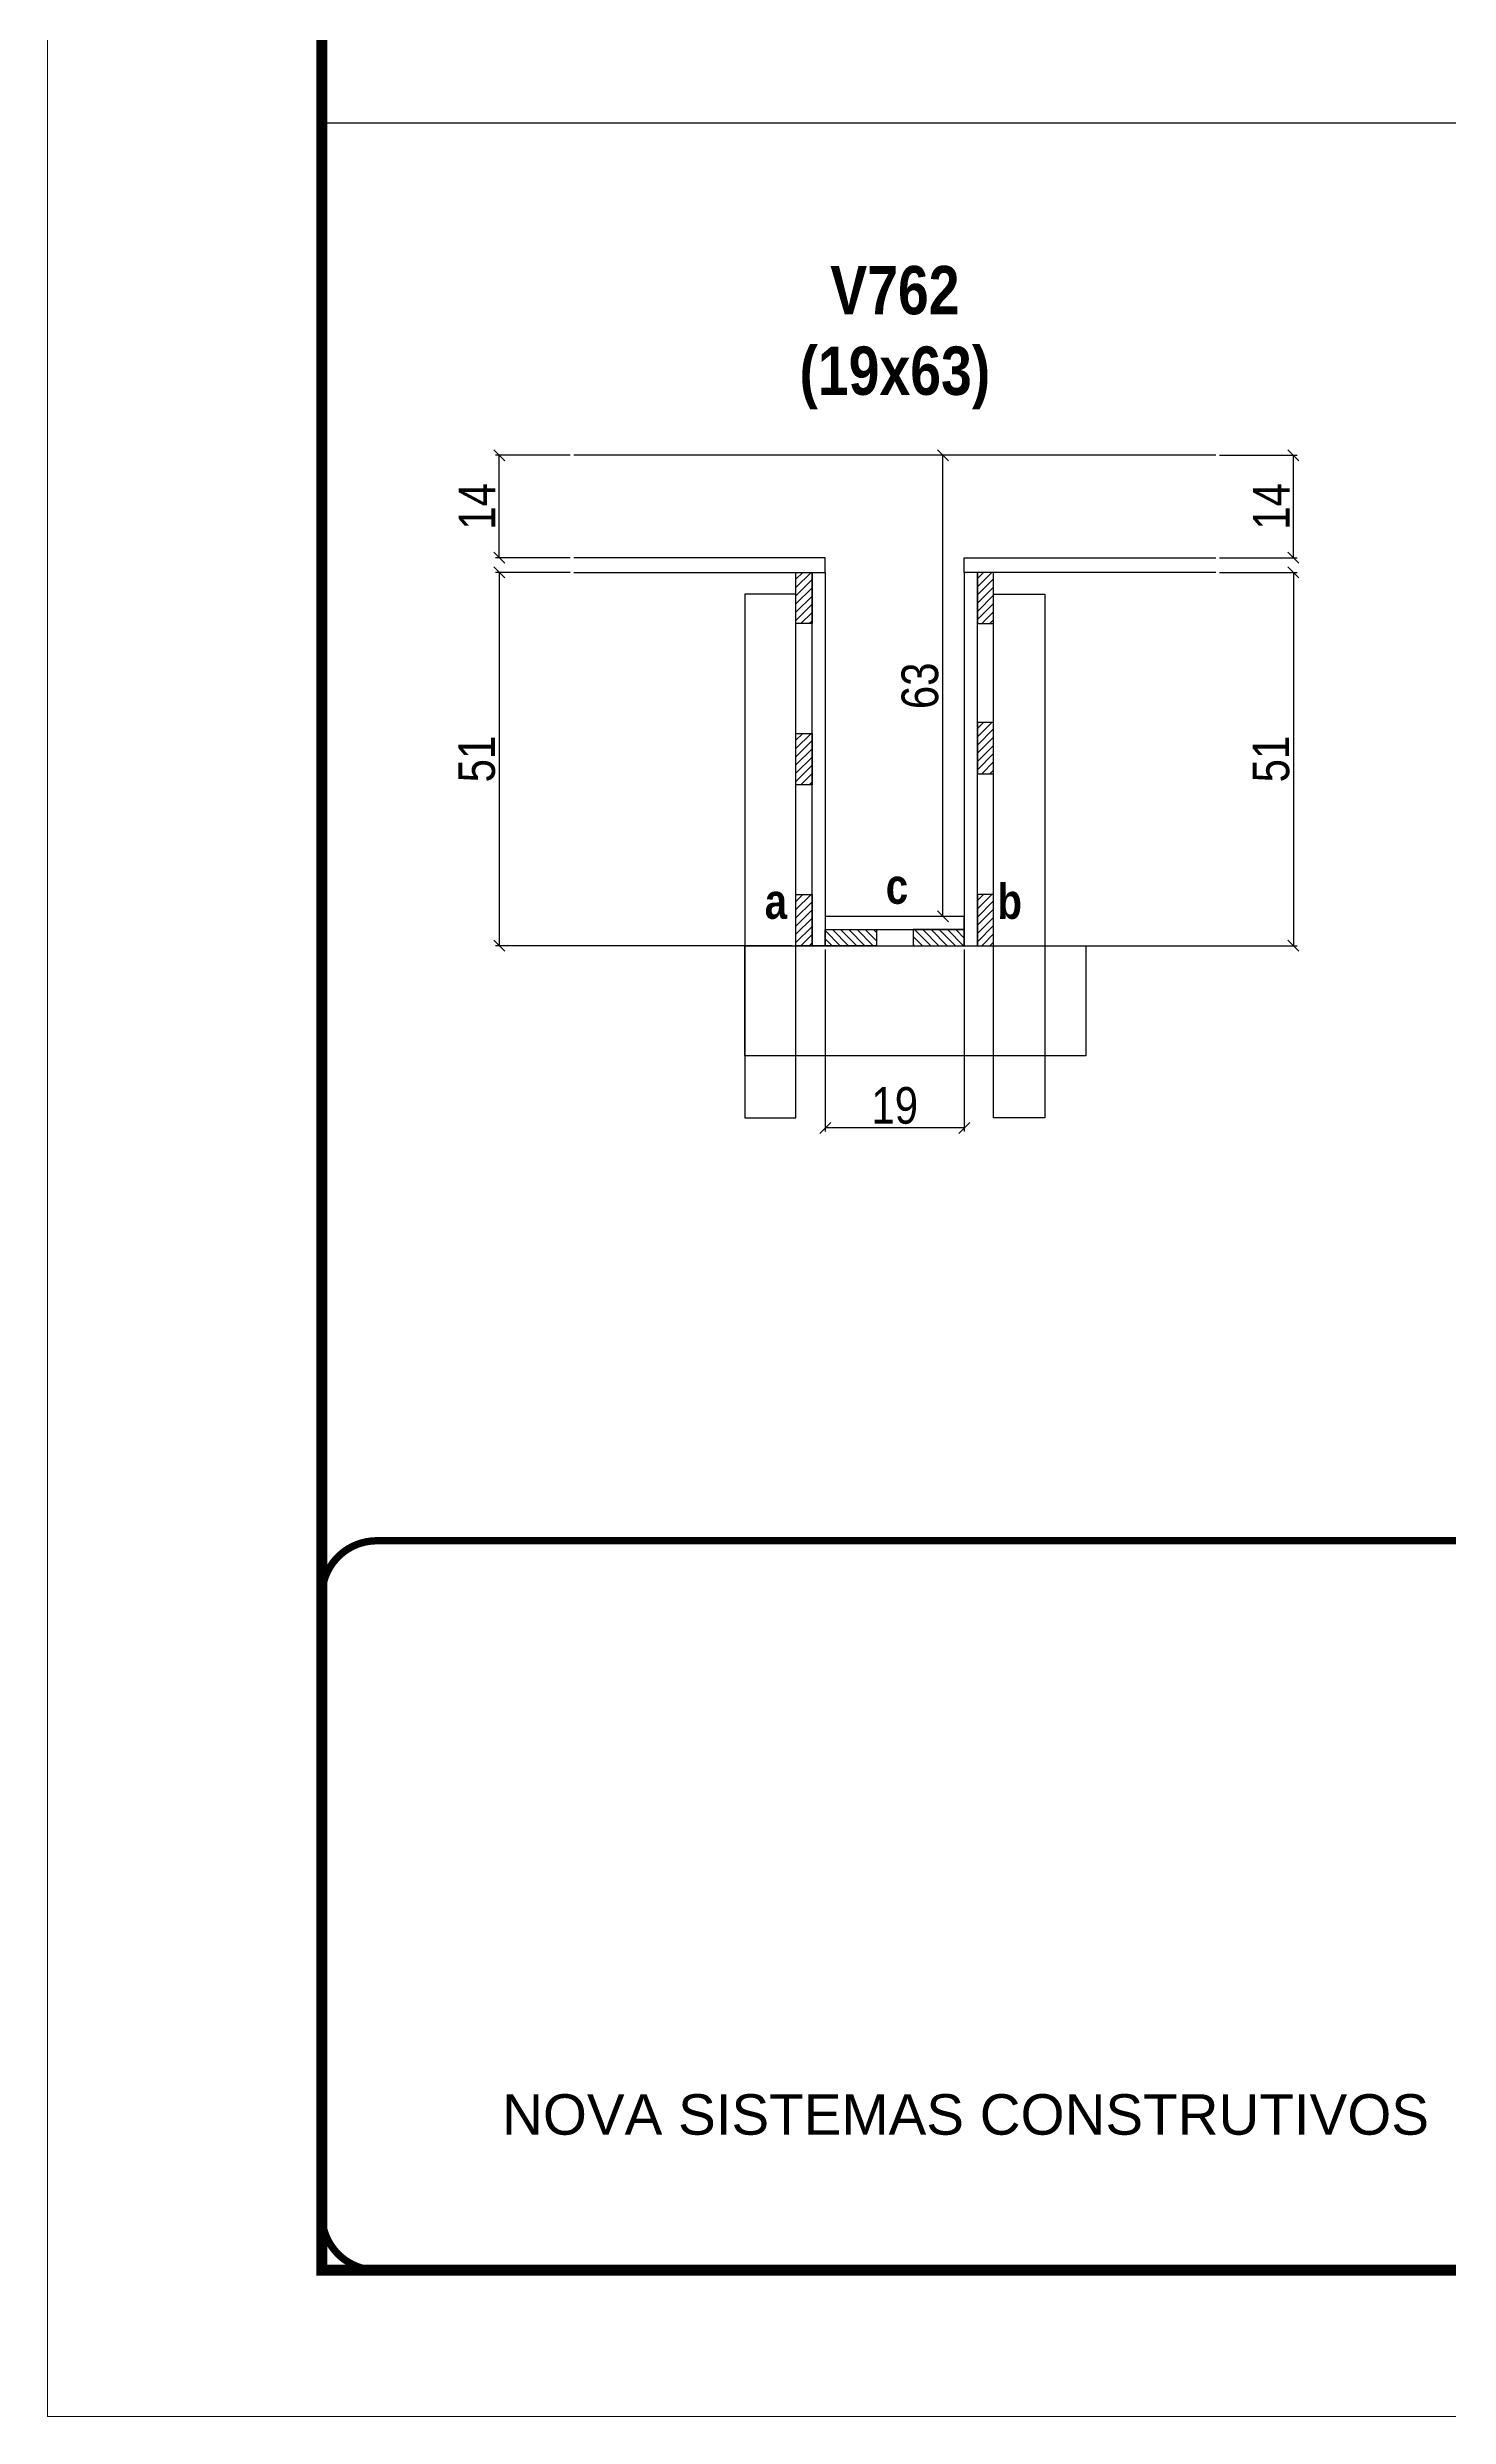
# Model space of a CAD drawing. Extents: x 3309 to 9563, y -2522 to 14608.
# Drawn here: x 3309 to 3692, y 7815 to 8462 of the extents above; entities that cross this region are included whole.
import ezdxf

# ---------------------------------------------------------------- set-up
doc = ezdxf.new("R2010")
doc.units = 0
doc.header["$PDMODE"] = 35
doc.header["$PDSIZE"] = -10
doc.linetypes.add('CONTINUO', pattern=[0])
doc.linetypes.add('DASHED', pattern=[0.75, 0.5, -0.25])
for name, color, linetype, lineweight in [('CONCRETO', 251, 'Continuous', 25), ('Folhas', 255, 'Continuous', 9), ('SARRAFO DE PRESSAO', 251, 'DASHED', 9)]:
    doc.layers.add(name, color=color, linetype=linetype, lineweight=lineweight)
for name, color, linetype in [('COTA', 241, 'Continuous'), ('detalhes', 4, 'Continuous'), ('NOMENCLATURA', 7, 'Continuous'), ('Painéis', 200, 'Continuous'), ('SARR_2.2x7', 40, 'Continuous'), ('SARR_3.5x7', 81, 'Continuous')]:
    doc.layers.add(name, color=color, linetype=linetype)
doc.styles.add('ARIAL', font='arial.ttf')
doc.styles.add('COTA TECNICA 2X', font='techl___.ttf', dxfattribs={"height": 10})
doc.styles.add('TECNICA', font='techb___.ttf', dxfattribs={"height": 10})
doc.dimstyles.new('SECAO', dxfattribs={"dimscale": 0.333333, "dimtxt": 5, "dimasz": 9, "dimexe": 3, "dimexo": 3, "dimgap": 3, "dimtad": 1, "dimdec": 1, "dimlfac": 0.5, "dimzin": 12, "dimdsep": 46, "dimtxsty": 'COTA TECNICA 2X', "dimblk1": 'OBLIQUE', "dimblk2": 'OBLIQUE', "dimsah": 1, "dimcen": 0.9, "dimclrd": 4, "dimclre": 4, "dimclrt": 240, "dimadec": 1, "dimazin": 3, "dimtfac": 1, "dimtdec": 1, "dimtmove": 0, "dimatfit": 3, "dimfxl": 1, "dimtolj": 1, "dimtzin": 12, "dimarcsym": 0})
pattern_1 = [(135, (36757.3863, -115295.423), (-1.122532015, -1.122532015), [])]
pattern_2 = [(45, (-119998.322, -24916.792), (-1.122532015, 1.122532015), [])]
pattern_3 = [(45, (-119998.322, -25004.792), (-1.122532015, 1.122532015), [])]

# ---------------------------------------------------------------- blocks, each defined once
blk = doc.blocks.new('9999999999')
at = {"color": 30, "linetype": 'CONTINUO', "const_width": 2}
blk.add_lwpolyline([(99583.98, 34230.21), (99583.98, 34414.45, 0.414214), (99568.98, 34429.45), (98228.98, 34429.45, 0.414214), (98213.98, 34414.45), (98213.98, 34245.21, 0.414214), (98228.98, 34230.21), (99583.98, 34230.21)], format="xyb", dxfattribs=at)
at = {"layer": 'Folhas'}
blk.add_lwpolyline([(98138.98, 34190.21), (99623.98, 34190.21), (99623.98, 35240.21), (98138.98, 35240.21)], close=True, dxfattribs=at)
at = {"layer": 'Folhas', "color": 30, "const_width": 3}
blk.add_lwpolyline([(98213.98, 34230.21), (99583.98, 34230.21), (99583.98, 35200.21), (98213.98, 35200.21)], close=True, dxfattribs=at)
at = {"color": 7, "linetype": 'Continuous', "ltscale": 5, "style": 'ARIAL'}
blk.add_text('NOVA SISTEMAS CONSTRUTIVOS', height=11.0592, dxfattribs=at).set_placement((98263.19, 34267.21))
blk = doc.blocks.new('_Oblique')
at = {"color": 0, "linetype": 'ByBlock', "lineweight": -2}
blk.add_line((-0.5, -0.5), (0.5, 0.5), dxfattribs=at)
blk = doc.blocks.new('*D2584')
at = {"layer": 'COTA', "color": 4, "lineweight": -2, "transparency": 16777216}
for p, q in [((3521.85, 8215.75), (3521.85, 8166)), ((3559.85, 8215.75), (3559.85, 8166)), ((3559.85, 8167), (3521.85, 8167))]:
    blk.add_line(p, q, dxfattribs=at)
at = {"layer": 'Defpoints', "color": 0, "transparency": 16777216}
for p in [(3521.85, 8216.75), (3559.85, 8216.75), (3521.85, 8167)]:
    blk.add_point(p, dxfattribs=at)
at = {"layer": 'COTA', "color": 4, "lineweight": -2, "transparency": 16777216, "xscale": 3, "yscale": 3, "zscale": 3, "rotation": 180}
blk.add_blockref('_Oblique', (3521.85, 8167), dxfattribs=at)
at = {"layer": 'COTA', "color": 4, "lineweight": -2, "transparency": 16777216, "xscale": 3, "yscale": 3, "zscale": 3}
blk.add_blockref('_Oblique', (3559.85, 8167), dxfattribs=at)
at = {"layer": 'COTA', "color": 240, "transparency": 16777216, "insert": (3540.85, 8173.08), "char_height": 10, "attachment_point": 5, "style": 'COTA TECNICA 2X'}
blk.add_mtext('\\A1;19', dxfattribs=at)
blk = doc.blocks.new('*D2585')
at = {"layer": 'COTA', "color": 4, "lineweight": -2, "transparency": 16777216}
for p, q in [((3452.15, 8318.75), (3431.8, 8318.75)), ((3432.8, 8318.75), (3432.8, 8216.75)), ((3512.85, 8216.75), (3431.8, 8216.75))]:
    blk.add_line(p, q, dxfattribs=at)
at = {"layer": 'Defpoints', "color": 0, "transparency": 16777216}
for p in [(3453.15, 8318.75), (3432.8, 8216.75), (3513.85, 8216.75, 0)]:
    blk.add_point(p, dxfattribs=at)
at = {"layer": 'COTA', "color": 4, "lineweight": -2, "transparency": 16777216, "xscale": 3, "yscale": 3, "zscale": 3}
for p, rotation in [((3432.8, 8318.75), 90), ((3432.8, 8216.75), 270)]:
    blk.add_blockref('_Oblique', p, dxfattribs=dict(at, rotation=rotation))
at = {"layer": 'COTA', "color": 240, "transparency": 16777216, "insert": (3426.69, 8267.75), "char_height": 10, "attachment_point": 5, "rotation": 90, "style": 'COTA TECNICA 2X'}
blk.add_mtext('\\A1;51', dxfattribs=at)
blk = doc.blocks.new('*D2586')
at = {"layer": 'COTA', "color": 4, "lineweight": -2, "transparency": 16777216}
for p, q in [((3629.55, 8318.75), (3650.77, 8318.75)), ((3649.77, 8318.75), (3649.77, 8216.75)), ((3568.85, 8216.75), (3650.77, 8216.75))]:
    blk.add_line(p, q, dxfattribs=at)
at = {"layer": 'Defpoints', "color": 0, "transparency": 16777216}
for p in [(3628.55, 8318.75), (3567.85, 8216.75, 0), (3649.77, 8216.75)]:
    blk.add_point(p, dxfattribs=at)
at = {"layer": 'COTA', "color": 4, "lineweight": -2, "transparency": 16777216, "xscale": 3, "yscale": 3, "zscale": 3}
for p, rotation in [((3649.77, 8318.75), 90), ((3649.77, 8216.75), 270)]:
    blk.add_blockref('_Oblique', p, dxfattribs=dict(at, rotation=rotation))
at = {"layer": 'COTA', "color": 240, "transparency": 16777216, "insert": (3643.66, 8267.75), "char_height": 10, "attachment_point": 5, "rotation": 90, "style": 'COTA TECNICA 2X'}
blk.add_mtext('\\A1;51', dxfattribs=at)
blk = doc.blocks.new('*D2587')
at = {"layer": 'COTA', "color": 4, "lineweight": -2, "transparency": 16777216}
for p, q in [((3558.85, 8350.75), (3552.99, 8350.75)), ((3553.99, 8224.75), (3553.99, 8350.75)), ((3558.85, 8224.75), (3552.99, 8224.75))]:
    blk.add_line(p, q, dxfattribs=at)
at = {"layer": 'Defpoints', "color": 0, "transparency": 16777216}
for p in [(3553.99, 8350.75), (3559.85, 8350.75), (3559.85, 8224.75)]:
    blk.add_point(p, dxfattribs=at)
at = {"layer": 'COTA', "color": 4, "lineweight": -2, "transparency": 16777216, "xscale": 3, "yscale": 3, "zscale": 3}
for p, rotation in [((3553.99, 8350.75), 90), ((3553.99, 8224.75), 270)]:
    blk.add_blockref('_Oblique', p, dxfattribs=dict(at, rotation=rotation))
at = {"layer": 'COTA', "color": 240, "transparency": 16777216, "insert": (3547.77, 8287.75), "char_height": 10, "attachment_point": 5, "rotation": 90, "style": 'COTA TECNICA 2X'}
blk.add_mtext('\\A1;63', dxfattribs=at)
blk = doc.blocks.new('*D2588')
at = {"layer": 'COTA', "color": 4, "lineweight": -2, "transparency": 16777216}
for p, q in [((3629.55, 8350.75), (3650.77, 8350.75)), ((3649.77, 8322.75), (3649.77, 8350.75)), ((3629.55, 8322.75), (3650.77, 8322.75))]:
    blk.add_line(p, q, dxfattribs=at)
at = {"layer": 'Defpoints', "color": 0, "transparency": 16777216}
for p in [(3628.55, 8350.75), (3649.77, 8350.75), (3628.55, 8322.75)]:
    blk.add_point(p, dxfattribs=at)
at = {"layer": 'COTA', "color": 4, "lineweight": -2, "transparency": 16777216, "xscale": 3, "yscale": 3, "zscale": 3}
for p, rotation in [((3649.77, 8350.75), 90), ((3649.77, 8322.75), 270)]:
    blk.add_blockref('_Oblique', p, dxfattribs=dict(at, rotation=rotation))
at = {"layer": 'COTA', "color": 240, "transparency": 16777216, "insert": (3643.69, 8336.75), "char_height": 10, "attachment_point": 5, "rotation": 90, "style": 'COTA TECNICA 2X'}
blk.add_mtext('\\A1;14', dxfattribs=at)
blk = doc.blocks.new('*D2608')
at = {"layer": 'COTA', "color": 4, "lineweight": -2, "transparency": 16777216}
for p, q in [((3452.15, 8350.75), (3431.8, 8350.75)), ((3432.8, 8322.75), (3432.8, 8350.75)), ((3452.15, 8322.75), (3431.8, 8322.75))]:
    blk.add_line(p, q, dxfattribs=at)
at = {"layer": 'Defpoints', "color": 0, "transparency": 16777216}
for p in [(3432.8, 8350.75), (3453.15, 8350.75), (3453.15, 8322.75)]:
    blk.add_point(p, dxfattribs=at)
at = {"layer": 'COTA', "color": 4, "lineweight": -2, "transparency": 16777216, "xscale": 3, "yscale": 3, "zscale": 3}
for p, rotation in [((3432.8, 8350.75), 90), ((3432.8, 8322.75), 270)]:
    blk.add_blockref('_Oblique', p, dxfattribs=dict(at, rotation=rotation))
at = {"layer": 'COTA', "color": 240, "transparency": 16777216, "insert": (3426.73, 8336.75), "char_height": 10, "attachment_point": 5, "rotation": 90, "style": 'COTA TECNICA 2X'}
blk.add_mtext('\\A1;14', dxfattribs=at)

msp = doc.modelspace()

# ---------------------------------------------------------------- hatches: boundary and pattern name
at = {"layer": 'SARR_2.2x7'}
h = msp.add_hatch(dxfattribs=at)
h.set_pattern_fill('ANSI31', color=256, scale=0.5)
h.set_pattern_definition(pattern_2)
h.paths.add_polyline_path([(3513.85, 8304.75), (3518.25, 8304.75), (3518.25, 8318.75), (3513.85, 8318.75)])
h = msp.add_hatch(dxfattribs=at)
h.set_pattern_fill('ANSI31', color=256, scale=0.5)
h.set_pattern_definition(pattern_2)
h.paths.add_polyline_path([(3567.85, 8304.75), (3563.45, 8304.75), (3563.45, 8318.75), (3567.85, 8318.75)])
h = msp.add_hatch(dxfattribs=at)
h.set_pattern_fill('ANSI31', color=256, scale=0.5)
h.set_pattern_definition([(45, (-119998.322, -24957.792), (-1.122532015, 1.122532015), [])])
h.paths.add_polyline_path([(3567.85, 8263.75), (3563.45, 8263.75), (3563.45, 8277.75), (3567.85, 8277.75)])
h = msp.add_hatch(dxfattribs=at)
h.set_pattern_fill('ANSI31', color=256, scale=0.5)
h.set_pattern_definition([(45, (-119998.322, -24960.792), (-1.122532015, 1.122532015), [])])
h.paths.add_polyline_path([(3513.85, 8260.75), (3518.25, 8260.75), (3518.25, 8274.75), (3513.85, 8274.75)])
h = msp.add_hatch(dxfattribs=at)
h.set_pattern_fill('ANSI31', color=256, scale=0.5)
h.set_pattern_definition(pattern_3)
h.paths.add_polyline_path([(3513.85, 8216.75), (3518.25, 8216.75), (3518.25, 8230.75), (3513.85, 8230.75)])
h = msp.add_hatch(dxfattribs=at)
h.set_pattern_fill('ANSI31', color=256, scale=0.5)
h.set_pattern_definition(pattern_3)
h.paths.add_polyline_path([(3567.85, 8216.75), (3563.45, 8216.75), (3563.45, 8230.75), (3567.85, 8230.75)])
h = msp.add_hatch(dxfattribs=at)
h.set_pattern_fill('ANSI31', color=256, scale=0.5, angle=90)
h.set_pattern_definition(pattern_1)
h.paths.add_polyline_path([(3535.85, 8216.75), (3535.85, 8221.15), (3521.85, 8221.15), (3521.85, 8216.75)])
h = msp.add_hatch(dxfattribs=at)
h.set_pattern_fill('ANSI31', color=256, scale=0.5, angle=90)
h.set_pattern_definition(pattern_1)
h.paths.add_polyline_path([(3545.85, 8221.15), (3545.85, 8216.75), (3559.85, 8216.75), (3559.85, 8221.15)])

# ---------------------------------------------------------------- linework, layer by layer
at = {"layer": 'CONCRETO', "linetype": 'Continuous'}
msp.add_line((3628.55, 8350.75), (3453.15, 8350.75), dxfattribs=at)
at = {"layer": 'COTA'}
msp.add_line((3384.37, 8441.49), (4754.37, 8441.49), dxfattribs=at)
at = {"layer": 'Painéis', "linetype": 'Continuous', "elevation": 0}
for points in [[(3453.15, 8318.75), (3521.85, 8318.75), (3521.85, 8322.75), (3453.15, 8322.75)], [(3628.55, 8318.75), (3559.85, 8318.75), (3559.85, 8322.75), (3628.55, 8322.75)]]:
    msp.add_lwpolyline(points, dxfattribs=at)
at = {"layer": 'Painéis', "linetype": 'Continuous'}
for points in [[(3518.25, 8216.75), (3518.25, 8318.75), (3521.85, 8318.75), (3521.85, 8216.75)], [(3563.45, 8216.75), (3563.45, 8318.75), (3559.85, 8318.75), (3559.85, 8216.75)], [(3559.85, 8224.75), (3521.85, 8224.75), (3521.85, 8221.15), (3559.85, 8221.15)]]:
    msp.add_lwpolyline(points, close=True, dxfattribs=at)
at = {"layer": 'SARR_2.2x7'}
for points in [[(3518.25, 8318.75), (3518.25, 8304.75), (3513.85, 8304.75), (3513.85, 8318.75)], [(3563.45, 8318.75), (3563.45, 8304.75), (3567.85, 8304.75), (3567.85, 8318.75)], [(3563.45, 8277.75), (3563.45, 8263.75), (3567.85, 8263.75), (3567.85, 8277.75)], [(3518.25, 8274.75), (3518.25, 8260.75), (3513.85, 8260.75), (3513.85, 8274.75)], [(3518.25, 8230.75), (3518.25, 8216.75), (3513.85, 8216.75), (3513.85, 8230.75)], [(3563.45, 8230.75), (3563.45, 8216.75), (3567.85, 8216.75), (3567.85, 8230.75)], [(3521.85, 8221.15), (3535.85, 8221.15), (3535.85, 8216.75), (3521.85, 8216.75)], [(3559.85, 8221.15), (3545.85, 8221.15), (3545.85, 8216.75), (3559.85, 8216.75)]]:
    msp.add_lwpolyline(points, close=True, dxfattribs=at)
at = {"layer": 'SARR_3.5x7'}
for points in [[(3513.85, 8312.75), (3499.85, 8312.75), (3499.85, 8169.77), (3513.85, 8169.77)], [(3567.85, 8312.75), (3581.85, 8312.75), (3581.85, 8169.77), (3567.85, 8169.77)], [(3499.85, 8216.75), (3593.03, 8216.75), (3593.03, 8186.66), (3499.85, 8186.66)]]:
    msp.add_lwpolyline(points, close=True, dxfattribs=at)

# ---------------------------------------------------------------- block references
at = {"layer": 'SARRAFO DE PRESSAO', "color": 6, "linetype": 'ByBlock'}
msp.add_blockref('9999999999', (-94829.61, -26375.22), dxfattribs=at)

# ---------------------------------------------------------------- texts
at = {"layer": 'detalhes', "style": 'TECNICA'}
for s, p in [('c', (3538.39, 8228.22)), ('b', (3568.89, 8224.1)), ('a', (3505.33, 8224.11))]:
    msp.add_text(s, height=9.6, dxfattribs=at).set_placement(p)
at = {"layer": 'NOMENCLATURA', "insert": (3540.88, 8402.44), "char_height": 13.2, "attachment_point": 2, "style": 'TECNICA'}
msp.add_mtext_dynamic_manual_height_columns('V762\\P(19x63)', width=300.2766, gutter_width=1, heights=[0], dxfattribs=at)

# ---------------------------------------------------------------- dimensions: what is measured, and where the dimension line sits
at = {"layer": 'COTA'}
for base, p1, p2, picture, middle in [((3432.8, 8350.75), (3453.15, 8322.75), (3453.15, 8350.75), '*D2608', (3426.73, 8336.75)), ((3649.77, 8350.75), (3628.55, 8322.75), (3628.55, 8350.75), '*D2588', (3643.69, 8336.75)), ((3432.8, 8216.75, 0), (3453.15, 8318.75), (3513.85, 8216.75), '*D2585', (3426.69, 8267.75, 0)), ((3649.77, 8216.75, 0), (3628.55, 8318.75), (3567.85, 8216.75), '*D2586', (3643.66, 8267.75, 0))]:
    dim = msp.add_linear_dim(base=base, p1=p1, p2=p2, angle=90, dimstyle='SECAO', dxfattribs=at)
    dim.commit()
    dim.dimension.update_dxf_attribs({"geometry": picture, "text_midpoint": middle})
for base, p1, p2, angle, picture, middle in [((3553.99, 8350.75), (3559.85, 8224.75), (3559.85, 8350.75), 90, '*D2587', (3553.99, 8287.75)), ((3521.85, 8167), (3559.85, 8216.75), (3521.85, 8216.75), 180, '*D2584', (3540.85, 8167))]:
    dim = msp.add_linear_dim(base=base, p1=p1, p2=p2, angle=angle, dimstyle='SECAO', dxfattribs=at)
    dim.commit()
    dim.dimension.update_dxf_attribs({"geometry": picture, "text_midpoint": middle, "dimtype": 160})

doc.saveas('drawing.dxf')
